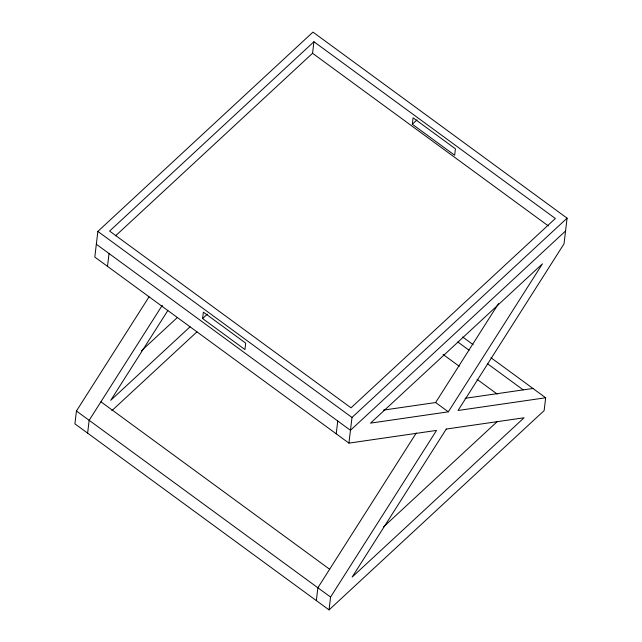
<?xml version="1.0" encoding="UTF-8"?>
<svg xmlns="http://www.w3.org/2000/svg" width="642" height="642" viewBox="0 0 642 642"><rect width="100%" height="100%" fill="white"/><g stroke="black" fill="none" stroke-linecap="round" stroke-linejoin="round"><path stroke-width="0.96" d="M149.04 296.845L76.446 411.008L74.913 423.832L329.041 609.9L544.135 410.599L545.668 397.767L490.937 357.698M545.668 397.767L458.051 410.479L564.021 243.824L567.087 218.168L312.959 32.1L97.865 231.401L94.807 257.057L348.927 443.124L436.544 430.413L330.574 597.068L329.041 609.9M87.625 433.133L89.15 420.309L162.282 305.295M107.511 266.366L109.036 253.534M202.599 318.552L203.37 312.14L245.717 343.149L244.955 349.561L202.599 318.552L207.31 314.195M115.568 235.807L312.558 53.278L313.93 41.738L555.354 218.497L351.013 407.83L109.597 231.072L313.93 41.738M316.337 600.599L317.87 587.767L416.265 433.013M336.223 433.823L337.756 420.992M348.927 443.124L351.993 417.469L567.087 218.168M412.316 124.235L413.087 117.815L455.435 148.832L454.672 155.244L412.316 124.235L417.027 119.869M167.747 310.656L110.737 400.311L190.088 326.786M383.418 410.11L435.621 402.534L498.537 303.578M448.325 411.835L542.442 263.822L370.514 423.126L448.325 411.835L435.621 402.534M141.376 350.837L177.385 317.477M111.852 410.687L197.006 331.786M565.554 230.992L350.46 430.301L96.332 244.233M383.531 526.922L497.414 421.401M465.065 398.321L532.964 388.466M312.558 53.278L548.324 225.904M462.649 336.986L473.154 344.674M457.762 341.945L469.077 350.235M487.663 363.845L523.222 389.879M443.092 354.456L459.255 366.285M477.038 379.31L497.237 394.1M97.865 231.401L351.993 417.469M100.93 401.788L329.643 569.253M76.446 411.008L330.574 597.068M446.27 429.057L352.153 577.07L524.081 417.765L446.27 429.057"/></g></svg>
